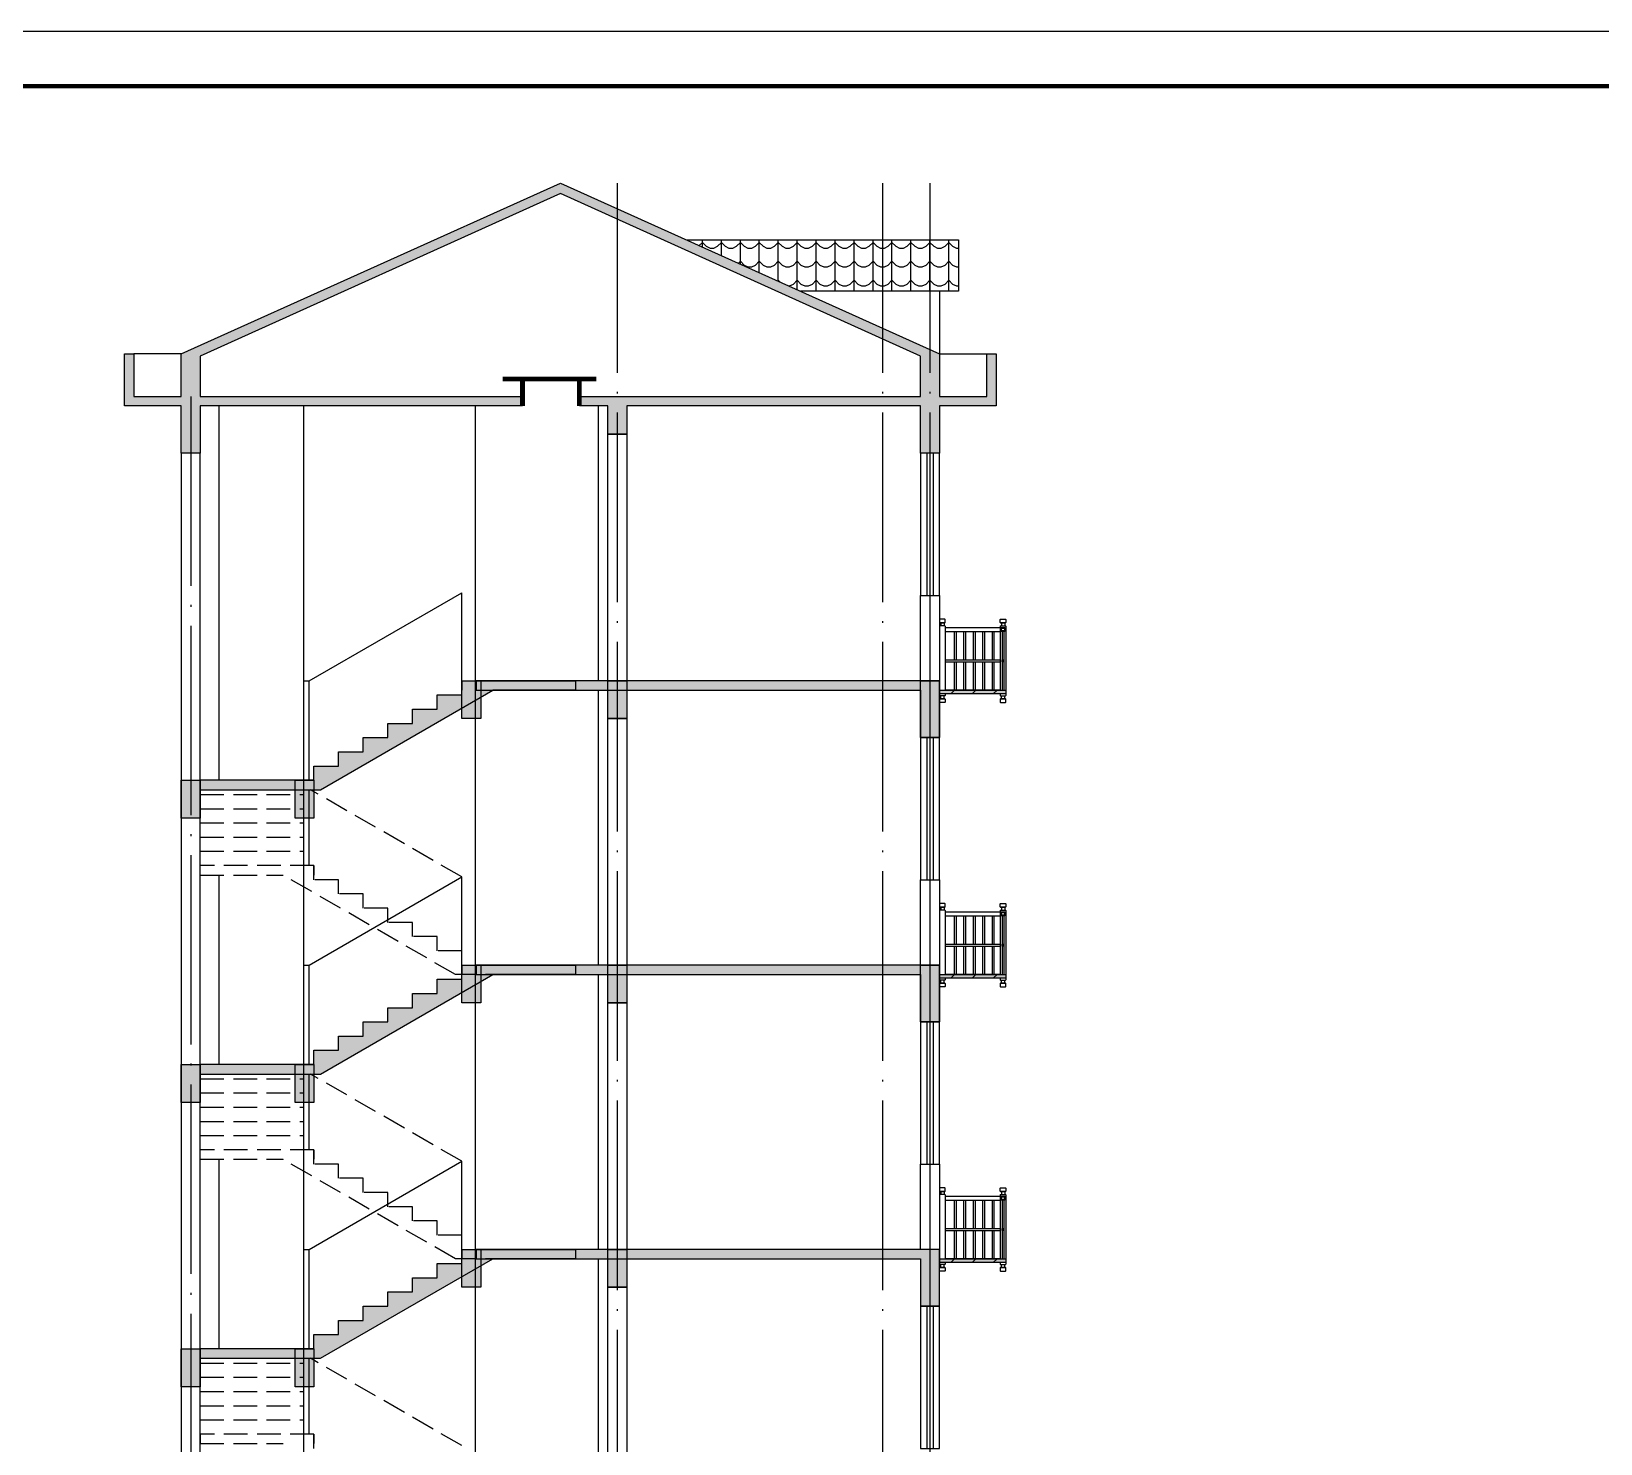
# Model space of a CAD drawing. Extents: x 522289 to 1051641, y 88514 to 354674.
# Drawn here: x 1000622 to 1017180, y 211969 to 226871 of the extents above; entities that cross this region are included whole.
import ezdxf

# ---------------------------------------------------------------- set-up
doc = ezdxf.new("R2010")
doc.units = 0
doc.header["$LTSCALE"] = 1000
doc.header["$MEASUREMENT"] = 0
doc.linetypes.add('DASH', pattern=[0.35, 0.25, -0.1])
doc.linetypes.add('DOTE', pattern=[2.42, 2, -0.2, 0.02, -0.2])
doc.layers.get('0').update_dxf_attribs({"linetype": 'CONTINUOUS'})
for name, color, linetype in [('0-填充', 8, 'CONTINUOUS'), ('0-看线', 8, 'CONTINUOUS'), ('_0', 7, 'CONTINUOUS'), ('DOTE', 1, 'DOTE'), ('P-图框', 7, 'CONTINUOUS'), ('PUB_HATCH', 8, 'CONTINUOUS'), ('PUB_TITLE', 4, 'CONTINUOUS'), ('S_E_STAIR', 4, 'CONTINUOUS'), ('STAIR', 2, 'CONTINUOUS'), ('WINDOW', 4, 'CONTINUOUS')]:
    doc.layers.add(name, color=color, linetype=linetype)

# ---------------------------------------------------------------- blocks, each defined once
blk = doc.blocks.new('TQ1')
at = {"layer": 'P-图框'}
blk.add_lwpolyline([(804709, 185021), (846709, 185021), (846709, 214721), (804709, 214721)], close=True, dxfattribs=at)
at = {"layer": 'P-图框', "linetype": 'Continuous', "const_width": 40}
blk.add_lwpolyline([(807209, 185521), (846209, 185521), (846209, 214221), (807209, 214221)], close=True, dxfattribs=at)

msp = doc.modelspace()

# ---------------------------------------------------------------- hatches: boundary and pattern name
at = {"layer": '0-填充'}
h = msp.add_hatch(color=0, dxfattribs=at)
h.dxf.hatch_style = 1
h.paths.add_polyline_path([(1005804, 223019), (1005804, 222919), (1002404, 222919), (1002404, 222419), (1002204, 222419), (1002204, 222919), (1001604, 222919), (1001604, 223469), (1001704, 223469), (1001704, 223019), (1002204, 223019), (1002204, 223469), (1006204, 225269), (1010204, 223469), (1010204, 223019), (1010704, 223019), (1010704, 223469), (1010804, 223469), (1010804, 223319), (1010804, 222919), (1010204, 222919), (1010204, 222419), (1010004, 222419), (1010004, 222919), (1006904, 222919), (1006904, 222619), (1006704, 222619), (1006704, 222919), (1006404, 222919), (1006404, 223019), (1010004, 223019), (1010004, 223443), (1006204, 225161), (1002404, 223443), (1002404, 223019)])
at = {"layer": '0-填充', "linetype": 'ByBlock'}
h = msp.add_hatch(color=0, dxfattribs=at)
h.dxf.hatch_style = 1
h.paths.add_polyline_path([(1005364, 220019), (1005164, 220019), (1005164, 219619), (1005364, 219619)])
h = msp.add_hatch(color=0, dxfattribs=at)
h.dxf.hatch_style = 1
h.paths.add_polyline_path([(1010004, 201919), (1010004, 201219), (1010204, 201219), (1010204, 202019), (1005944, 202019), (1005944, 201919)])
h.paths.add_polyline_path([(1010004, 204919), (1010004, 204419), (1010204, 204419), (1010204, 205019), (1006364, 205019), (1006364, 204919)])
h.paths.add_polyline_path([(1010004, 207919), (1010004, 207419), (1010204, 207419), (1010204, 208019), (1005314, 208019), (1005314, 207919)])
h.paths.add_polyline_path([(1010004, 210919), (1010004, 210419), (1010204, 210419), (1010204, 211019), (1005314, 211019), (1005314, 210919)])
h.paths.add_polyline_path([(1010004, 213919), (1010004, 213419), (1010204, 213419), (1010204, 214019), (1005314, 214019), (1005314, 213919)])
h.paths.add_polyline_path([(1010004, 216919), (1010004, 216419), (1010204, 216419), (1010204, 217019), (1005314, 217019), (1005314, 216919)])
h.paths.add_polyline_path([(1010004, 219919), (1010004, 219419), (1010204, 219419), (1010204, 220019), (1005314, 220019), (1005314, 219919)])
h = msp.add_hatch(color=0, dxfattribs=at)
h.dxf.hatch_style = 1
h.paths.add_polyline_path([(1006904, 220019), (1006704, 220019), (1006704, 219619), (1006904, 219619)])
h = msp.add_hatch(color=0, dxfattribs=at)
h.dxf.hatch_style = 1
h.paths.add_polyline_path([(1010204, 220019), (1010004, 220019), (1010004, 219419), (1010204, 219419)])
at = {"layer": '0-填充'}
h = msp.add_hatch(color=0, dxfattribs=at)
h.dxf.hatch_style = 1
h.paths.add_polyline_path([(1010204, 219919), (1010904, 219919), (1010904, 219879), (1010204, 219879)])
at = {"layer": '0-填充', "linetype": 'ByBlock'}
h = msp.add_hatch(color=0, dxfattribs=at)
h.dxf.hatch_style = 1
h.paths.add_polyline_path([(1002404, 218969), (1002204, 218969), (1002204, 218569), (1002404, 218569)])
h = msp.add_hatch(color=0, dxfattribs=at)
h.dxf.hatch_style = 1
h.paths.add_polyline_path([(1003604, 218969), (1003404, 218969), (1003404, 218569), (1003604, 218569)])
h = msp.add_hatch(color=0, dxfattribs=at)
h.dxf.hatch_style = 1
h.paths.add_polyline_path([(1005364, 217019), (1005164, 217019), (1005164, 216619), (1005364, 216619)])
h = msp.add_hatch(color=0, dxfattribs=at)
h.dxf.hatch_style = 1
h.paths.add_polyline_path([(1006904, 217019), (1006704, 217019), (1006704, 216619), (1006904, 216619)])
h = msp.add_hatch(color=0, dxfattribs=at)
h.dxf.hatch_style = 1
h.paths.add_polyline_path([(1010204, 217019), (1010004, 217019), (1010004, 216419), (1010204, 216419)])
at = {"layer": '0-填充'}
h = msp.add_hatch(color=0, dxfattribs=at)
h.dxf.hatch_style = 1
h.paths.add_polyline_path([(1010204, 216919), (1010904, 216919), (1010904, 216879), (1010204, 216879)])
at = {"layer": '0-填充', "linetype": 'ByBlock'}
h = msp.add_hatch(color=0, dxfattribs=at)
h.dxf.hatch_style = 1
h.paths.add_polyline_path([(1002404, 215969), (1002204, 215969), (1002204, 215569), (1002404, 215569)])
h = msp.add_hatch(color=0, dxfattribs=at)
h.dxf.hatch_style = 1
h.paths.add_polyline_path([(1003604, 215969), (1003404, 215969), (1003404, 215569), (1003604, 215569)])
h = msp.add_hatch(color=0, dxfattribs=at)
h.dxf.hatch_style = 1
h.paths.add_polyline_path([(1005364, 214019), (1005164, 214019), (1005164, 213619), (1005364, 213619)])
h = msp.add_hatch(color=0, dxfattribs=at)
h.dxf.hatch_style = 1
h.paths.add_polyline_path([(1006904, 214019), (1006704, 214019), (1006704, 213619), (1006904, 213619)])
at = {"layer": '0-填充'}
h = msp.add_hatch(color=0, dxfattribs=at)
h.dxf.hatch_style = 1
h.paths.add_polyline_path([(1010204, 213919), (1010904, 213919), (1010904, 213879), (1010204, 213879)])
at = {"layer": '0-填充', "linetype": 'ByBlock'}
h = msp.add_hatch(color=0, dxfattribs=at)
h.dxf.hatch_style = 1
h.paths.add_polyline_path([(1002404, 212969), (1002204, 212969), (1002204, 212569), (1002404, 212569)])
h = msp.add_hatch(color=0, dxfattribs=at)
h.dxf.hatch_style = 1
h.paths.add_polyline_path([(1003604, 212969), (1003404, 212969), (1003404, 212569), (1003604, 212569)])
at = {"layer": '_0'}
h = msp.add_hatch(dxfattribs=at)
h.set_pattern_fill('ANSI31', color=256, scale=100)
h.set_pattern_definition([(45, (239669.52, 13859.17), (-112.2532, 112.2532), [])])
h.paths.add_polyline_path([(1010874, 219919), (1010204, 219919), (1010204, 219879), (1010874, 219879)])
h = msp.add_hatch(dxfattribs=at)
h.set_pattern_fill('ANSI31', color=256, scale=100)
h.set_pattern_definition([(45, (239669.52, 10859.17), (-112.2532, 112.2532), [])])
h.paths.add_polyline_path([(1010874, 216919), (1010204, 216919), (1010204, 216879), (1010874, 216879)])
h = msp.add_hatch(dxfattribs=at)
h.set_pattern_fill('ANSI31', color=256, scale=100)
h.set_pattern_definition([(45, (239669.52, 7859.17), (-112.2532, 112.2532), [])])
h.paths.add_polyline_path([(1010874, 213919), (1010204, 213919), (1010204, 213879), (1010874, 213879)])
at = {"layer": 'PUB_HATCH'}
for points in [[(1003604, 218969), (1003604, 219119), (1003864, 219119), (1003864, 219269), (1004124, 219269), (1004124, 219419), (1004384, 219419), (1004384, 219569), (1004644, 219569), (1004644, 219719), (1004904, 219719), (1004904, 219869), (1005164, 219869), (1005164, 219919), (1005491, 219919), (1003671, 218869), (1003604, 218869)], [(1005164, 220019), (1005466, 220019), (1005466, 219919), (1005164, 219919)], [(1002404, 218969), (1002404, 218869), (1003604, 218869), (1003604, 218969)], [(1003604, 215969), (1003604, 216119), (1003864, 216119), (1003864, 216269), (1004124, 216269), (1004124, 216419), (1004384, 216419), (1004384, 216569), (1004644, 216569), (1004644, 216719), (1004904, 216719), (1004904, 216869), (1005164, 216869), (1005164, 216919), (1005491, 216919), (1003671, 215869), (1003604, 215869)], [(1005164, 217019), (1005466, 217019), (1005466, 216919), (1005164, 216919)], [(1002404, 215969), (1002404, 215869), (1003604, 215869), (1003604, 215969)], [(1005164, 214019), (1005466, 214019), (1005466, 213919), (1005164, 213919)], [(1003604, 212969), (1003604, 213119), (1003864, 213119), (1003864, 213269), (1004124, 213269), (1004124, 213419), (1004384, 213419), (1004384, 213569), (1004644, 213569), (1004644, 213719), (1004904, 213719), (1004904, 213869), (1005164, 213869), (1005164, 213919), (1005491, 213919), (1003671, 212869), (1003604, 212869)], [(1002404, 212969), (1002404, 212869), (1003604, 212869), (1003604, 212969)]]:
    msp.add_hatch(color=0, dxfattribs=at).paths.add_polyline_path(points)
at = {"layer": 'STAIR'}
h = msp.add_hatch(dxfattribs=at)
h.set_pattern_fill('弯瓦屋面', color=8, scale=100)
h.set_pattern_definition([(0, (-1010217.33, 355584.65), (200, 200), [40, -160]), (45, (-1010137.33, 355604.65), (2e-14, 200), [56.568542, -226.27417]), (90, (-1010097.33, 355644.65), (-200, 200), [200]), (135, (-1010057.33, 355604.65), (-200, 2e-14), [56.568542, -226.27417]), (26.565051, (-1010177.33, 355584.645), (200, 2e-07), [44.72, -402.493595]), (333.434949, (-1010057.33, 355604.645), (200, -2e-07), [44.72, -402.493595])])
h.paths.add_polyline_path([(1007536, 224670), (1008736, 224130), (1010404, 224130), (1010404, 224670)])

# ---------------------------------------------------------------- linework, layer by layer
at = {"color": 8}
for points in [[(1007536, 224670), (1010404, 224670), (1010404, 224130), (1010204, 224130), (1010204, 223469)], [(1010204, 224130), (1008736, 224130)]]:
    msp.add_lwpolyline(points, dxfattribs=at)
at = {"color": 34}
for points in [[(1010844, 220219), (1010844, 219919)], [(1010844, 217219), (1010844, 216919)], [(1010844, 214219), (1010844, 213919)]]:
    msp.add_lwpolyline(points, dxfattribs=at)
at = {"layer": '0-看线', "color": 8}
for p, q in [((1010204, 220594), (1010204, 219864)), ((1010264, 220594), (1010264, 219919)), ((1010264, 220579), (1010844, 220579)), ((1010844, 220594), (1010844, 219919)), ((1010904, 220594), (1010904, 219864)), ((1010264, 220539), (1010844, 220539)), ((1010264, 220239), (1010844, 220239)), ((1010264, 220219), (1010844, 220219)), ((1010844, 219919), (1010264, 219919)), ((1010844, 219879), (1010264, 219879)), ((1010264, 219879), (1010264, 219864)), ((1010844, 219879), (1010844, 219864)), ((1010204, 217594), (1010204, 216864)), ((1010264, 217594), (1010264, 216919)), ((1010264, 217579), (1010844, 217579)), ((1010844, 217594), (1010844, 216919)), ((1010904, 217594), (1010904, 216864)), ((1010264, 217539), (1010844, 217539)), ((1010264, 217239), (1010844, 217239)), ((1010264, 217219), (1010844, 217219)), ((1010844, 216919), (1010264, 216919)), ((1010844, 216879), (1010264, 216879)), ((1010264, 216879), (1010264, 216864)), ((1010844, 216879), (1010844, 216864)), ((1010204, 214594), (1010204, 213864)), ((1010264, 214594), (1010264, 213919)), ((1010264, 214579), (1010844, 214579)), ((1010264, 214539), (1010844, 214539)), ((1010844, 214594), (1010844, 213919)), ((1010904, 214594), (1010904, 213864)), ((1010264, 214239), (1010844, 214239)), ((1010264, 214219), (1010844, 214219)), ((1010844, 213919), (1010264, 213919)), ((1010844, 213879), (1010264, 213879)), ((1010264, 213879), (1010264, 213864)), ((1010844, 213879), (1010844, 213864))]:
    msp.add_line(p, q, dxfattribs=at)
for points in [[(1002604, 218969), (1002604, 222919)], [(1006604, 222919), (1006604, 220019)], [(1010209, 220669), (1010204, 220664)], [(1010204, 220664), (1010204, 220634)], [(1010209, 220629), (1010204, 220634)], [(1010209, 220599), (1010204, 220594)], [(1010259, 220669), (1010209, 220669)], [(1010259, 220629), (1010209, 220629)], [(1010209, 220629), (1010259, 220629)], [(1010259, 220599), (1010209, 220599)], [(1010217, 220629), (1010217, 220599)], [(1010252, 220629), (1010252, 220599)], [(1010259, 220669), (1010264, 220664)], [(1010259, 220629), (1010264, 220634)], [(1010259, 220599), (1010264, 220594)], [(1010264, 220634), (1010264, 220664)], [(1010849, 220669), (1010844, 220664)], [(1010844, 220634), (1010844, 220664)], [(1010849, 220629), (1010844, 220634)], [(1010849, 220599), (1010844, 220594)], [(1010849, 220669), (1010899, 220669)], [(1010849, 220629), (1010899, 220629)], [(1010899, 220629), (1010849, 220629)], [(1010849, 220599), (1010899, 220599)], [(1010857, 220629), (1010857, 220599)], [(1010892, 220629), (1010892, 220599)], [(1010899, 220669), (1010904, 220664)], [(1010899, 220629), (1010904, 220634)], [(1010899, 220599), (1010904, 220594)], [(1010904, 220664), (1010904, 220634)], [(1010359, 220539), (1010359, 220239)], [(1010379, 220539), (1010379, 220239)], [(1010459, 220539), (1010459, 220239)], [(1010479, 220539), (1010479, 220239)], [(1010559, 220539), (1010559, 220239)], [(1010579, 220539), (1010579, 220239)], [(1010659, 220539), (1010659, 220239)], [(1010679, 220539), (1010679, 220239)], [(1010759, 220539), (1010759, 220239)], [(1010779, 220539), (1010779, 220239)], [(1010864, 220539), (1010864, 219923)], [(1010884, 220539), (1010884, 219923)], [(1010359, 220219), (1010359, 219919)], [(1010379, 220219), (1010379, 219919)], [(1010459, 220219), (1010459, 219919)], [(1010479, 220219), (1010479, 219919)], [(1010559, 220219), (1010559, 219919)], [(1010579, 220219), (1010579, 219919)], [(1010659, 220219), (1010659, 219919)], [(1010679, 220219), (1010679, 219919)], [(1010759, 220219), (1010759, 219919)], [(1010779, 220219), (1010779, 219919)], [(1006604, 219919), (1006604, 217019)], [(1010209, 219859), (1010204, 219864)], [(1010209, 219859), (1010204, 219864)], [(1010209, 219829), (1010204, 219824)], [(1010209, 219829), (1010204, 219824)], [(1010204, 219794), (1010204, 219824)], [(1010204, 219794), (1010204, 219824)], [(1010209, 219789), (1010204, 219794)], [(1010209, 219789), (1010204, 219794)], [(1010259, 219859), (1010209, 219859)], [(1010259, 219829), (1010209, 219829)], [(1010209, 219829), (1010259, 219829)], [(1010259, 219789), (1010209, 219789)], [(1010217, 219829), (1010217, 219859)], [(1010252, 219829), (1010252, 219859)], [(1010259, 219859), (1010264, 219864)], [(1010259, 219829), (1010264, 219824)], [(1010259, 219789), (1010264, 219794)], [(1010844, 219879), (1010264, 219879)], [(1010264, 219824), (1010264, 219794)], [(1010849, 219859), (1010844, 219864)], [(1010849, 219829), (1010844, 219824)], [(1010844, 219824), (1010844, 219794)], [(1010849, 219789), (1010844, 219794)], [(1010849, 219859), (1010899, 219859)], [(1010849, 219829), (1010899, 219829)], [(1010899, 219829), (1010849, 219829)], [(1010849, 219789), (1010899, 219789)], [(1010857, 219829), (1010857, 219859)], [(1010892, 219829), (1010892, 219859)], [(1010899, 219859), (1010904, 219864)], [(1010899, 219829), (1010904, 219824)], [(1010899, 219789), (1010904, 219794)], [(1010904, 219794), (1010904, 219824)], [(1002604, 215969), (1002604, 217969)], [(1010209, 217669), (1010204, 217664)], [(1010204, 217664), (1010204, 217634)], [(1010209, 217629), (1010204, 217634)], [(1010209, 217599), (1010204, 217594)], [(1010259, 217669), (1010209, 217669)], [(1010259, 217629), (1010209, 217629)], [(1010209, 217629), (1010259, 217629)], [(1010259, 217599), (1010209, 217599)], [(1010217, 217629), (1010217, 217599)], [(1010252, 217629), (1010252, 217599)], [(1010259, 217669), (1010264, 217664)], [(1010259, 217629), (1010264, 217634)], [(1010259, 217599), (1010264, 217594)], [(1010264, 217634), (1010264, 217664)], [(1010849, 217669), (1010844, 217664)], [(1010844, 217634), (1010844, 217664)], [(1010849, 217629), (1010844, 217634)], [(1010849, 217599), (1010844, 217594)], [(1010849, 217669), (1010899, 217669)], [(1010849, 217629), (1010899, 217629)], [(1010899, 217629), (1010849, 217629)], [(1010849, 217599), (1010899, 217599)], [(1010857, 217629), (1010857, 217599)], [(1010892, 217629), (1010892, 217599)], [(1010899, 217669), (1010904, 217664)], [(1010899, 217629), (1010904, 217634)], [(1010899, 217599), (1010904, 217594)], [(1010904, 217664), (1010904, 217634)], [(1010359, 217539), (1010359, 217239)], [(1010379, 217539), (1010379, 217239)], [(1010459, 217539), (1010459, 217239)], [(1010479, 217539), (1010479, 217239)], [(1010559, 217539), (1010559, 217239)], [(1010579, 217539), (1010579, 217239)], [(1010659, 217539), (1010659, 217239)], [(1010679, 217539), (1010679, 217239)], [(1010759, 217539), (1010759, 217239)], [(1010779, 217539), (1010779, 217239)], [(1010864, 217539), (1010864, 216923)], [(1010884, 217539), (1010884, 216923)], [(1010359, 217219), (1010359, 216919)], [(1010379, 217219), (1010379, 216919)], [(1010459, 217219), (1010459, 216919)], [(1010479, 217219), (1010479, 216919)], [(1010559, 217219), (1010559, 216919)], [(1010579, 217219), (1010579, 216919)], [(1010659, 217219), (1010659, 216919)], [(1010679, 217219), (1010679, 216919)], [(1010759, 217219), (1010759, 216919)], [(1010779, 217219), (1010779, 216919)], [(1006604, 216919), (1006604, 214019)], [(1010209, 216859), (1010204, 216864)], [(1010209, 216859), (1010204, 216864)], [(1010209, 216829), (1010204, 216824)], [(1010209, 216829), (1010204, 216824)], [(1010204, 216794), (1010204, 216824)], [(1010204, 216794), (1010204, 216824)], [(1010209, 216789), (1010204, 216794)], [(1010209, 216789), (1010204, 216794)], [(1010259, 216859), (1010209, 216859)], [(1010259, 216829), (1010209, 216829)], [(1010209, 216829), (1010259, 216829)], [(1010259, 216789), (1010209, 216789)], [(1010217, 216829), (1010217, 216859)], [(1010252, 216829), (1010252, 216859)], [(1010259, 216859), (1010264, 216864)], [(1010259, 216829), (1010264, 216824)], [(1010259, 216789), (1010264, 216794)], [(1010844, 216879), (1010264, 216879)], [(1010264, 216824), (1010264, 216794)], [(1010849, 216859), (1010844, 216864)], [(1010849, 216829), (1010844, 216824)], [(1010844, 216824), (1010844, 216794)], [(1010849, 216789), (1010844, 216794)], [(1010849, 216859), (1010899, 216859)], [(1010849, 216829), (1010899, 216829)], [(1010899, 216829), (1010849, 216829)], [(1010849, 216789), (1010899, 216789)], [(1010857, 216829), (1010857, 216859)], [(1010892, 216829), (1010892, 216859)], [(1010899, 216859), (1010904, 216864)], [(1010899, 216829), (1010904, 216824)], [(1010899, 216789), (1010904, 216794)], [(1010904, 216794), (1010904, 216824)], [(1002604, 212969), (1002604, 214969)], [(1010209, 214669), (1010204, 214664)], [(1010204, 214664), (1010204, 214634)], [(1010209, 214629), (1010204, 214634)], [(1010209, 214599), (1010204, 214594)], [(1010259, 214669), (1010209, 214669)], [(1010259, 214629), (1010209, 214629)], [(1010209, 214629), (1010259, 214629)], [(1010259, 214599), (1010209, 214599)], [(1010217, 214629), (1010217, 214599)], [(1010252, 214629), (1010252, 214599)], [(1010259, 214669), (1010264, 214664)], [(1010259, 214629), (1010264, 214634)], [(1010259, 214599), (1010264, 214594)], [(1010264, 214634), (1010264, 214664)], [(1010849, 214669), (1010844, 214664)], [(1010844, 214634), (1010844, 214664)], [(1010849, 214629), (1010844, 214634)], [(1010849, 214599), (1010844, 214594)], [(1010849, 214669), (1010899, 214669)], [(1010849, 214629), (1010899, 214629)], [(1010899, 214629), (1010849, 214629)], [(1010849, 214599), (1010899, 214599)], [(1010857, 214629), (1010857, 214599)], [(1010892, 214629), (1010892, 214599)], [(1010899, 214669), (1010904, 214664)], [(1010899, 214629), (1010904, 214634)], [(1010899, 214599), (1010904, 214594)], [(1010904, 214664), (1010904, 214634)], [(1010359, 214539), (1010359, 214239)], [(1010379, 214539), (1010379, 214239)], [(1010459, 214539), (1010459, 214239)], [(1010479, 214539), (1010479, 214239)], [(1010559, 214539), (1010559, 214239)], [(1010579, 214539), (1010579, 214239)], [(1010659, 214539), (1010659, 214239)], [(1010679, 214539), (1010679, 214239)], [(1010759, 214539), (1010759, 214239)], [(1010779, 214539), (1010779, 214239)], [(1010864, 214539), (1010864, 213923)], [(1010884, 214539), (1010884, 213923)], [(1010359, 214219), (1010359, 213919)], [(1010379, 214219), (1010379, 213919)], [(1010459, 214219), (1010459, 213919)], [(1010479, 214219), (1010479, 213919)], [(1010559, 214219), (1010559, 213919)], [(1010579, 214219), (1010579, 213919)], [(1010659, 214219), (1010659, 213919)], [(1010679, 214219), (1010679, 213919)], [(1010759, 214219), (1010759, 213919)], [(1010779, 214219), (1010779, 213919)], [(1006604, 213919), (1006604, 211019)], [(1010209, 213859), (1010204, 213864)], [(1010209, 213859), (1010204, 213864)], [(1010209, 213829), (1010204, 213824)], [(1010209, 213829), (1010204, 213824)], [(1010204, 213794), (1010204, 213824)], [(1010204, 213794), (1010204, 213824)], [(1010209, 213789), (1010204, 213794)], [(1010209, 213789), (1010204, 213794)], [(1010259, 213859), (1010209, 213859)], [(1010259, 213829), (1010209, 213829)], [(1010209, 213829), (1010259, 213829)], [(1010259, 213789), (1010209, 213789)], [(1010217, 213829), (1010217, 213859)], [(1010252, 213829), (1010252, 213859)], [(1010259, 213859), (1010264, 213864)], [(1010259, 213829), (1010264, 213824)], [(1010259, 213789), (1010264, 213794)], [(1010844, 213879), (1010264, 213879)], [(1010264, 213824), (1010264, 213794)], [(1010849, 213859), (1010844, 213864)], [(1010849, 213829), (1010844, 213824)], [(1010844, 213824), (1010844, 213794)], [(1010849, 213789), (1010844, 213794)], [(1010849, 213859), (1010899, 213859)], [(1010849, 213829), (1010899, 213829)], [(1010899, 213829), (1010849, 213829)], [(1010849, 213789), (1010899, 213789)], [(1010857, 213829), (1010857, 213859)], [(1010892, 213829), (1010892, 213859)], [(1010899, 213859), (1010904, 213864)], [(1010899, 213829), (1010904, 213824)], [(1010899, 213789), (1010904, 213794)], [(1010904, 213794), (1010904, 213824)]]:
    msp.add_lwpolyline(points, dxfattribs=at)
at = {"layer": '_0', "color": 8}
for p, q in [((1003494, 222919), (1003494, 198269)), ((1005304, 222919), (1005304, 197519)), ((1005164, 220019), (1005164, 220948)), ((1003494, 220019), (1003554, 220019)), ((1003554, 218969), (1003554, 220019)), ((1003554, 218069), (1003554, 218869)), ((1005164, 217019), (1005164, 217948)), ((1003494, 217019), (1003554, 217019)), ((1003554, 215969), (1003554, 217019)), ((1003554, 215069), (1003554, 215869)), ((1005164, 214019), (1005164, 214948)), ((1003494, 214019), (1003554, 214019)), ((1003554, 212969), (1003554, 214019)), ((1003554, 212069), (1003554, 212869))]:
    msp.add_line(p, q, dxfattribs=at)
at = {"layer": '_0'}
for p, q in [((1003671, 218869), (1005491, 219919)), ((1005164, 219869), (1005164, 220019)), ((1005164, 220019), (1005164, 219919)), ((1005164, 220019), (1006364, 220019)), ((1006364, 219919), (1005491, 219919)), ((1006364, 220019), (1006364, 219919)), ((1004904, 219719), (1004904, 219869)), ((1004904, 219869), (1005164, 219869)), ((1004384, 219419), (1004384, 219569)), ((1004384, 219569), (1004644, 219569)), ((1004644, 219569), (1004644, 219719)), ((1004644, 219719), (1004904, 219719)), ((1004124, 219269), (1004124, 219419)), ((1004124, 219419), (1004384, 219419)), ((1003864, 219119), (1003864, 219269)), ((1003864, 219269), (1004124, 219269)), ((1003604, 218969), (1003604, 219119)), ((1003604, 219119), (1003864, 219119)), ((1003604, 218969), (1002404, 218969)), ((1002404, 218969), (1002404, 218869)), ((1002404, 218869), (1003604, 218869)), ((1003604, 218869), (1003671, 218869)), ((1003671, 215869), (1005491, 216919)), ((1005164, 216869), (1005164, 217019)), ((1005164, 217019), (1005164, 216919)), ((1005164, 217019), (1006364, 217019)), ((1006364, 216919), (1005491, 216919)), ((1006364, 217019), (1006364, 216919)), ((1004904, 216719), (1004904, 216869)), ((1004904, 216869), (1005164, 216869)), ((1004644, 216569), (1004644, 216719)), ((1004644, 216719), (1004904, 216719)), ((1004124, 216269), (1004124, 216419)), ((1004124, 216419), (1004384, 216419)), ((1004384, 216419), (1004384, 216569)), ((1004384, 216569), (1004644, 216569)), ((1003864, 216119), (1003864, 216269)), ((1003864, 216269), (1004124, 216269)), ((1003604, 215969), (1003604, 216119)), ((1003604, 216119), (1003864, 216119)), ((1003604, 215969), (1002404, 215969)), ((1002404, 215969), (1002404, 215869)), ((1002404, 215869), (1003604, 215869)), ((1003604, 215869), (1003671, 215869)), ((1005164, 213869), (1005164, 214019)), ((1005164, 214019), (1005164, 213919)), ((1005164, 214019), (1006364, 214019)), ((1006364, 214019), (1006364, 213919)), ((1003671, 212869), (1005491, 213919)), ((1004904, 213719), (1004904, 213869)), ((1004904, 213869), (1005164, 213869)), ((1006364, 213919), (1005491, 213919)), ((1004644, 213569), (1004644, 213719)), ((1004644, 213719), (1004904, 213719)), ((1004384, 213419), (1004384, 213569)), ((1004384, 213569), (1004644, 213569)), ((1004124, 213269), (1004124, 213419)), ((1004124, 213419), (1004384, 213419)), ((1003604, 212969), (1003604, 213119)), ((1003604, 213119), (1003864, 213119)), ((1003864, 213119), (1003864, 213269)), ((1003864, 213269), (1004124, 213269)), ((1003604, 212969), (1002404, 212969)), ((1002404, 212969), (1002404, 212869)), ((1002404, 212869), (1003604, 212869)), ((1003604, 212869), (1003671, 212869))]:
    msp.add_line(p, q, dxfattribs=at)
for points in [[(1005804, 223019), (1005804, 222919), (1002404, 222919), (1002404, 222419), (1002204, 222419), (1002204, 222919), (1001604, 222919), (1001604, 223469), (1001704, 223469), (1001704, 223019), (1002204, 223019), (1002204, 223469), (1006204, 225269), (1010204, 223469), (1010204, 223019), (1010704, 223019), (1010704, 223469), (1010804, 223469), (1010804, 223319), (1010804, 222919), (1010204, 222919), (1010204, 222419), (1010004, 222419), (1010004, 222919), (1006904, 222919), (1006904, 222619), (1006704, 222619), (1006704, 222919), (1006404, 222919), (1006404, 223019), (1010004, 223019), (1010004, 223443), (1006204, 225161), (1002404, 223443), (1002404, 223019)], [(1006704, 222619), (1006904, 222619), (1006904, 220019), (1006704, 220019)], [(1002204, 197519), (1002404, 197519), (1002404, 222419), (1002204, 222419)], [(1010004, 220919), (1010204, 220919), (1010204, 220019), (1010004, 220019)], [(1010894, 220579), (1010894, 220539), (1010854, 220539), (1010854, 220579)], [(1010889, 220574), (1010889, 220544), (1010859, 220544), (1010859, 220574)], [(1010884, 220239), (1010884, 220219), (1010864, 220219), (1010864, 220239)], [(1010881, 220236), (1010881, 220222), (1010867, 220222), (1010867, 220236)], [(1010204, 219919), (1010904, 219919), (1010904, 219879), (1010204, 219879)], [(1010204, 219919), (1010904, 219919), (1010904, 219879), (1010204, 219879)], [(1006704, 219619), (1006904, 219619), (1006904, 217019), (1006704, 217019)], [(1010004, 217919), (1010204, 217919), (1010204, 217019), (1010004, 217019)], [(1010894, 217579), (1010894, 217539), (1010854, 217539), (1010854, 217579)], [(1010889, 217574), (1010889, 217544), (1010859, 217544), (1010859, 217574)], [(1010884, 217239), (1010884, 217219), (1010864, 217219), (1010864, 217239)], [(1010881, 217236), (1010881, 217222), (1010867, 217222), (1010867, 217236)], [(1010204, 216919), (1010904, 216919), (1010904, 216879), (1010204, 216879)], [(1010204, 216919), (1010904, 216919), (1010904, 216879), (1010204, 216879)], [(1006704, 216619), (1006904, 216619), (1006904, 214019), (1006704, 214019)], [(1010004, 214919), (1010204, 214919), (1010204, 214019), (1010004, 214019)], [(1010894, 214579), (1010894, 214539), (1010854, 214539), (1010854, 214579)], [(1010889, 214574), (1010889, 214544), (1010859, 214544), (1010859, 214574)], [(1010884, 214239), (1010884, 214219), (1010864, 214219), (1010864, 214239)], [(1010881, 214236), (1010881, 214222), (1010867, 214222), (1010867, 214236)], [(1010204, 213919), (1010904, 213919), (1010904, 213879), (1010204, 213879)], [(1010204, 213919), (1010904, 213919), (1010904, 213879), (1010204, 213879)], [(1006704, 213619), (1006904, 213619), (1006904, 211019), (1006704, 211019)]]:
    msp.add_lwpolyline(points, close=True, dxfattribs=at)
for points in [[(1002204, 223469), (1006204, 225269), (1010204, 223469)], [(1010004, 219919), (1010004, 219419), (1010204, 219419), (1010204, 220019), (1010204, 220019), (1005314, 220019), (1005314, 219919), (1010004, 219919)], [(1010004, 216919), (1010004, 216419), (1010204, 216419), (1010204, 217019), (1010204, 217019), (1005314, 217019), (1005314, 216919), (1010004, 216919)], [(1010004, 213919), (1010004, 213419), (1010204, 213419), (1010204, 214019), (1010204, 214019), (1005314, 214019), (1005314, 213919), (1010004, 213919)]]:
    msp.add_lwpolyline(points, dxfattribs=at)
at = {"layer": '_0', "color": 8}
for points in [[(1002204, 223469), (1001704, 223469)], [(1010204, 223469), (1010704, 223469)], [(1003494, 220019), (1003494, 218969)], [(1003554, 218969), (1003554, 220019)], [(1003494, 218869), (1003494, 218069)], [(1003554, 218069), (1003554, 218869)], [(1003494, 217019), (1003494, 215969)], [(1003554, 215969), (1003554, 217019)], [(1003494, 215869), (1003494, 215069)], [(1003554, 215069), (1003554, 215869)], [(1003494, 214019), (1003494, 212969)], [(1003554, 212969), (1003554, 214019)], [(1003494, 212869), (1003494, 212069)], [(1003554, 212069), (1003554, 212869)]]:
    msp.add_lwpolyline(points, dxfattribs=at)
at = {"layer": '_0', "const_width": 50}
for points in [[(1005596, 223204), (1006582, 223204)], [(1005804, 222919), (1005804, 223204)], [(1006404, 222919), (1006404, 223204)]]:
    msp.add_lwpolyline(points, dxfattribs=at)
at = {"layer": '_0', "color": 8, "linetype": 'ByBlock', "ltscale": 0.4}
for points in [[(1003554, 220019), (1005164, 220948)], [(1003554, 217019), (1005164, 217948)], [(1003554, 214019), (1005164, 214948)]]:
    msp.add_lwpolyline(points, dxfattribs=at)
at = {"layer": '_0', "linetype": 'ByBlock'}
for points in [[(1005164, 220019), (1005364, 220019), (1005364, 219619), (1005164, 219619)], [(1003404, 218969), (1003604, 218969), (1003604, 218569), (1003404, 218569)], [(1005164, 217019), (1005364, 217019), (1005364, 216619), (1005164, 216619)], [(1003404, 215969), (1003604, 215969), (1003604, 215569), (1003404, 215569)], [(1005164, 214019), (1005364, 214019), (1005364, 213619), (1005164, 213619)], [(1003404, 212969), (1003604, 212969), (1003604, 212569), (1003404, 212569)]]:
    msp.add_lwpolyline(points, close=True, dxfattribs=at)
at = {"layer": '_0', "color": 8, "linetype": 'ByBlock'}
for points in [[(1006704, 220019), (1006904, 220019), (1006904, 219619), (1006704, 219619)], [(1010004, 220019), (1010204, 220019), (1010204, 219419), (1010004, 219419)], [(1002204, 218969), (1002404, 218969), (1002404, 218569), (1002204, 218569)], [(1006704, 217019), (1006904, 217019), (1006904, 216619), (1006704, 216619)], [(1010004, 217019), (1010204, 217019), (1010204, 216419), (1010004, 216419)], [(1002204, 215969), (1002404, 215969), (1002404, 215569), (1002204, 215569)], [(1006704, 214019), (1006904, 214019), (1006904, 213619), (1006704, 213619)], [(1002204, 212969), (1002404, 212969), (1002404, 212569), (1002204, 212569)]]:
    msp.add_lwpolyline(points, close=True, dxfattribs=at)
at = {"layer": 'DOTE', "color": 1, "linetype": 'DOTE'}
for points in [[(1006804, 225269), (1006804, 196509)], [(1009604, 225269), (1009604, 196509)], [(1010104, 225269), (1010104, 196532)], [(1002304, 223019), (1002304, 194131)], [(1010104, 221346), (1010104, 196532)]]:
    msp.add_lwpolyline(points, dxfattribs=at)
at = {"layer": 'PUB_TITLE'}
msp.add_lwpolyline([(984064, 192567), (1032574, 192567), (1032574, 226871), (984064, 226871)], close=True, dxfattribs=at)
at = {"layer": 'S_E_STAIR', "color": 8, "linetype": 'DASH'}
for p, q in [((1003604, 218069), (1002404, 218069)), ((1002404, 217969), (1003277, 217969)), ((1005097, 216919), (1003277, 217969)), ((1003604, 217919), (1003604, 218069)), ((1003604, 218069), (1003604, 217969)), ((1003864, 217919), (1003604, 217919)), ((1003864, 217769), (1003864, 217919)), ((1004124, 217769), (1003864, 217769)), ((1004124, 217619), (1004124, 217769)), ((1004384, 217619), (1004124, 217619)), ((1004384, 217469), (1004384, 217619)), ((1004644, 217469), (1004384, 217469)), ((1004644, 217319), (1004644, 217469)), ((1004904, 217319), (1004644, 217319)), ((1004904, 217169), (1004904, 217319)), ((1005164, 217169), (1004904, 217169)), ((1005164, 217019), (1005164, 217169)), ((1005164, 216919), (1005097, 216919)), ((1005164, 217019), (1006364, 217019)), ((1006364, 216919), (1005164, 216919)), ((1006364, 217019), (1006364, 216919)), ((1003604, 215069), (1002404, 215069)), ((1002404, 214969), (1003277, 214969)), ((1005097, 213919), (1003277, 214969)), ((1003604, 214919), (1003604, 215069)), ((1003604, 215069), (1003604, 214969)), ((1003864, 214919), (1003604, 214919)), ((1003864, 214769), (1003864, 214919)), ((1004124, 214769), (1003864, 214769)), ((1004124, 214619), (1004124, 214769)), ((1004384, 214619), (1004124, 214619)), ((1004384, 214469), (1004384, 214619)), ((1004644, 214469), (1004384, 214469)), ((1004644, 214319), (1004644, 214469)), ((1004904, 214319), (1004644, 214319)), ((1004904, 214169), (1004904, 214319)), ((1005164, 214169), (1004904, 214169)), ((1005164, 214019), (1005164, 214169)), ((1005164, 214019), (1006364, 214019)), ((1006364, 214019), (1006364, 213919)), ((1005164, 213919), (1005097, 213919)), ((1006364, 213919), (1005164, 213919)), ((1003604, 212069), (1002404, 212069)), ((1002404, 212069), (1002404, 211969)), ((1002404, 211969), (1003277, 211969)), ((1003604, 211919), (1003604, 212069)), ((1003604, 212069), (1003604, 211969))]:
    msp.add_line(p, q, dxfattribs=at)
for points in [[(1002404, 218819), (1003494, 218819)], [(1005164, 217948), (1003568, 218869)], [(1002404, 218669), (1003494, 218669)], [(1002404, 218519), (1003494, 218519)], [(1002404, 218369), (1003494, 218369)], [(1002404, 218219), (1003494, 218219)], [(1002404, 215819), (1003494, 215819)], [(1005164, 214948), (1003568, 215869)], [(1002404, 215669), (1003494, 215669)], [(1002404, 215519), (1003494, 215519)], [(1002404, 215369), (1003494, 215369)], [(1002404, 215219), (1003494, 215219)], [(1002404, 212819), (1003494, 212819)], [(1005164, 211948), (1003568, 212869)], [(1002404, 212669), (1003494, 212669)], [(1002404, 212519), (1003494, 212519)], [(1002404, 212369), (1003494, 212369)], [(1002404, 212219), (1003494, 212219)]]:
    msp.add_lwpolyline(points, dxfattribs=at)
at = {"layer": 'WINDOW'}
for points in [[(1010204, 220919), (1010204, 222419), (1010004, 222419), (1010004, 220919)], [(1010204, 217919), (1010204, 219419), (1010004, 219419), (1010004, 217919)], [(1010204, 214919), (1010204, 216419), (1010004, 216419), (1010004, 214919)], [(1010204, 211919), (1010204, 213419), (1010004, 213419), (1010004, 211919)]]:
    msp.add_lwpolyline(points, close=True, dxfattribs=at)
for points in [[(1010071, 222419), (1010071, 220919)], [(1010138, 222419), (1010138, 220919)], [(1010071, 219419), (1010071, 217919)], [(1010138, 219419), (1010138, 217919)], [(1010071, 216419), (1010071, 214919)], [(1010138, 216419), (1010138, 214919)], [(1010071, 213419), (1010071, 211919)], [(1010138, 213419), (1010138, 211919)]]:
    msp.add_lwpolyline(points, dxfattribs=at)

# ---------------------------------------------------------------- block references
at = {"layer": 'P-图框', "xscale": 1.155, "yscale": 1.155, "zscale": 1.155}
msp.add_blockref('TQ1', (54624, -21132), dxfattribs=at)

doc.saveas('drawing.dxf')
